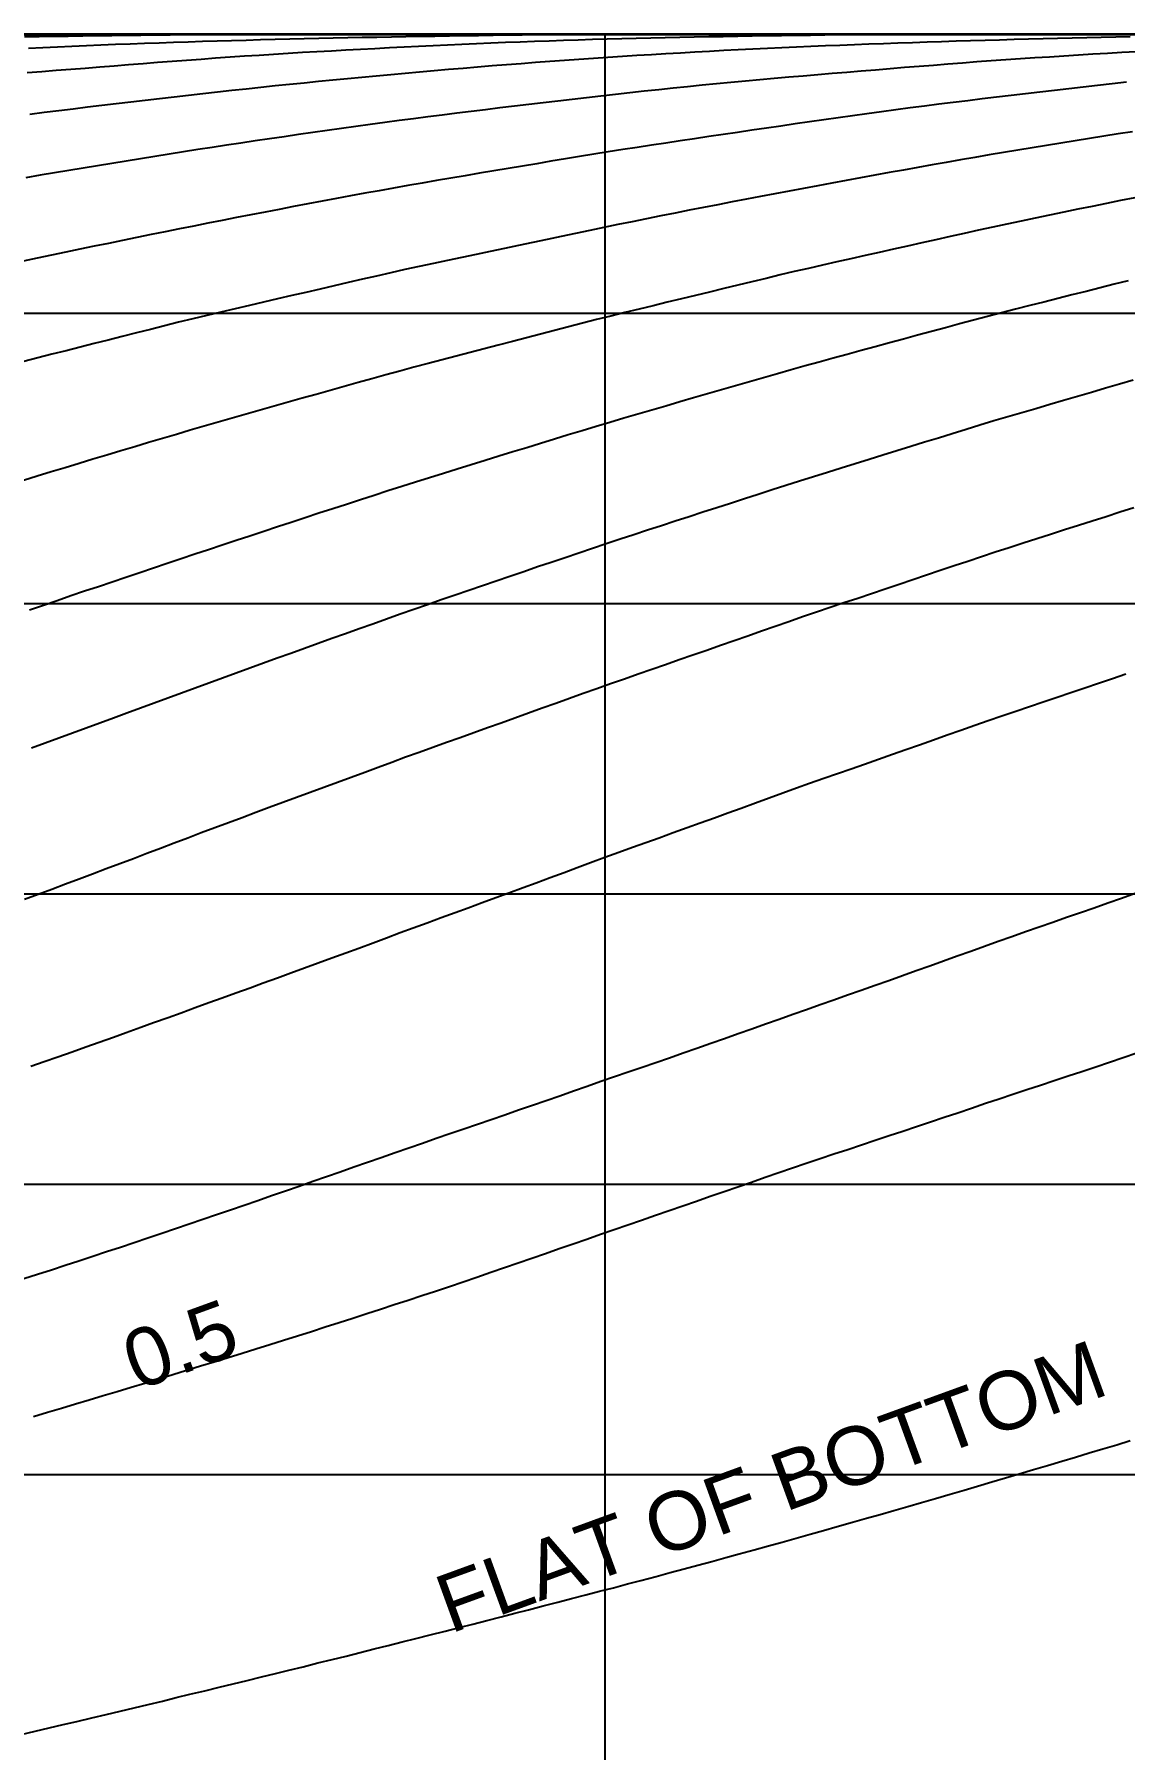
# Model space of a CAD drawing. Header units: millimetres. Extents: x 219888 to 472088, y 91183 to 209983.
# Drawn here: x 273680 to 281188, y 129524 to 141340 of the extents above; entities that cross this region are included whole.
import ezdxf

# ---------------------------------------------------------------- set-up
doc = ezdxf.new("R2010")
doc.units = ezdxf.units.MM
doc.layers.add('Waterlines', color=7, linetype='Continuous')
doc.layers.add('网格线和标注', color=7, linetype='Continuous')
doc.styles.get("Standard").update_dxf_attribs({"font": 'arial.ttf', "height": 600})

msp = doc.modelspace()

# ---------------------------------------------------------------- linework, layer by layer
at = {"layer": 'Waterlines', "color": 135}
for points in [[(281286.664, 141339.696), (281187.784, 141339.696), (281089.074, 141339.696), (280987.544, 141339.696), (280886.704, 141339.696), (280786.874, 141339.696), (280688.404, 141339.696), (280587.254, 141339.696), (280485.984, 141339.696), (280387.554, 141339.696), (280287.944, 141339.696), (280186.754, 141339.696), (280088.324, 141339.696), (279988.224, 141339.696), (279887.324, 141339.696), (279787.154, 141339.696), (279687.444, 141339.696), (279588.114, 141339.696), (279486.774, 141339.696), (279386.694, 141339.696), (279288.244, 141339.696), (279187.584, 141339.696), (279086.604, 141339.696), (278985.824, 141339.696), (278888.044, 141339.696), (278787.094, 141339.696), (278686.714, 141339.696), (278588.044, 141339.696), (278487.714, 141339.696), (278386.614, 141339.696), (278286.934, 141339.696), (278187.614, 141339.696), (278087.484, 141339.696), (277986.204, 141339.696), (277886.634, 141339.696), (277787.824, 141339.696), (277686.894, 141339.696), (277585.654, 141339.696), (277487.074, 141339.696), (277387.834, 141339.696), (277286.454, 141339.696), (277184.654, 141339.696), (277087.204, 141339.696), (276987.344, 141339.696), (276886.254, 141339.696), (276787.584, 141339.696), (276687.294, 141339.696), (276586.794, 141339.696), (276486.254, 141339.696), (276386.184, 141339.696), (276287.344, 141339.696), (276186.064, 141339.696), (276086.984, 141339.696), (275988.474, 141339.696), (275887.094, 141339.696), (275785.734, 141339.696), (275686.404, 141339.696), (275587.604, 141339.696), (275486.564, 141339.696), (275385.294, 141339.696), (275286.704, 141339.696), (275187.454, 141339.696), (275085.964, 141339.696), (274985.934, 141339.696), (274886.054, 141339.696), (274786.764, 141339.696), (274685.914, 141339.696), (274585.264, 141339.696), (274486.634, 141339.696), (274386.264, 141339.696), (274285.494, 141339.696), (274187.844, 141339.696), (274086.904, 141339.696), (273985.694, 141339.696), (273885.254, 141339.696), (273786.814, 141339.696), (273686.554, 141339.696), (273585.014, 141339.696)], [(281218.554, 141339.696), (281117.934, 141339.696), (281017.994, 141339.696), (280918.464, 141339.696), (280818.084, 141339.696), (280717.444, 141339.696), (280617.714, 141339.696), (280517.644, 141339.696), (280418.274, 141339.696), (280318.164, 141339.696), (280216.434, 141339.696), (280117.304, 141339.696), (280016.984, 141339.696), (279917.744, 141339.696), (279817.204, 141339.696), (279716.804, 141339.696), (279616.714, 141339.696), (279517.434, 141339.696), (279417.224, 141339.696), (279316.984, 141339.696), (279216.494, 141339.696), (279117.114, 141339.696), (279016.894, 141339.696), (278917.114, 141339.696), (278816.514, 141339.696), (278715.994, 141339.696), (278616.784, 141339.696), (278516.864, 141339.696), (278416.204, 141339.696), (278316.564, 141339.696), (278216.144, 141339.696), (278116.504, 141339.696), (278016.054, 141339.696), (277915.714, 141339.696), (277816.664, 141339.696), (277716.364, 141339.696), (277616.224, 141339.696), (277515.164, 141339.696), (277415.514, 141339.696), (277316.344, 141339.696), (277215.844, 141339.696), (277115.584, 141339.696), (277014.474, 141339.696), (276915.514, 141339.696), (276815.964, 141339.696), (276715.304, 141339.696), (276615.254, 141339.696), (276514.734, 141339.696), (276415.684, 141339.696), (276315.314, 141339.696), (276214.724, 141339.696), (276115.764, 141339.696), (276015.114, 141339.696), (275914.834, 141339.696), (275814.514, 141339.696), (275714.374, 141339.696), (275615.164, 141339.696), (275514.854, 141339.696), (275414.054, 141339.696), (275314.354, 141339.696), (275214.434, 141339.696), (275114.654, 141339.696), (275014.094, 141339.696), (274913.854, 141339.696), (274813.374, 141339.696), (274714.204, 141339.696), (274614.404, 141339.696), (274513.774, 141339.696), (274413.324, 141339.696), (274313.794, 141339.696), (274214.294, 141339.696), (274114.204, 141339.696), (274013.334, 141339.696), (273913.084, 141339.696), (273814.154, 141339.696), (273713.394, 141339.696), (273613.144, 141339.696)], [(281218.694, 141339.696), (281118.604, 141339.696), (281018.554, 141339.696), (280918.374, 141339.696), (280818.094, 141339.696), (280718.244, 141339.696), (280618.364, 141339.696), (280517.774, 141339.696), (280417.694, 141339.696), (280317.624, 141339.696), (280217.684, 141339.696), (280117.354, 141339.696), (280017.314, 141339.696), (279917.454, 141339.696), (279817.324, 141339.696), (279717.324, 141339.696), (279617.414, 141339.696), (279517.294, 141339.696), (279417.184, 141339.696), (279317.044, 141339.696), (279216.864, 141339.696), (279117.394, 141339.696), (279016.944, 141339.696), (278917.034, 141339.696), (278816.814, 141339.696), (278717.284, 141339.696), (278616.914, 141339.696), (278516.704, 141339.696), (278416.804, 141339.696), (278316.794, 141339.696), (278217.064, 141339.696), (278116.434, 141339.696), (278016.214, 141339.696), (277916.144, 141339.696), (277816.424, 141339.696), (277716.534, 141339.696), (277616.264, 141339.696), (277516.144, 141339.696), (277415.734, 141339.696), (277315.894, 141339.696), (277216.024, 141339.696), (277115.924, 141339.696), (277015.804, 141339.696), (276915.884, 141339.696), (276815.804, 141339.696), (276715.784, 141339.696), (276615.624, 141339.696), (276515.824, 141339.696), (276415.424, 141339.696), (276315.374, 141339.696), (276215.184, 141339.696), (276115.084, 141339.696), (276014.684, 141339.696), (275914.824, 141339.696), (275815.494, 141339.696), (275714.994, 141339.696), (275614.964, 141339.696), (275514.814, 141339.696), (275414.804, 141339.696), (275314.574, 141339.696), (275262.074, 141339.696), (275214.744, 141339.356), (275114.624, 141338.646), (275014.294, 141337.916), (274914.394, 141337.166), (274814.384, 141336.376), (274714.194, 141335.536), (274614.784, 141334.656), (274514.164, 141333.686), (274414.064, 141332.626), (274314.074, 141331.446), (274213.654, 141330.126), (274113.704, 141328.706), (274013.544, 141327.186), (273913.464, 141325.626), (273813.624, 141324.086), (273713.354, 141322.656), (273613.494, 141321.316)], [(281224.644, 141339.696), (281124.464, 141339.696), (281024.474, 141339.696), (280924.604, 141339.696), (280824.534, 141339.696), (280724.394, 141339.696), (280624.244, 141339.696), (280524.584, 141339.696), (280424.444, 141339.696), (280324.534, 141339.696), (280224.554, 141339.696), (280124.094, 141339.696), (280024.364, 141339.696), (279924.114, 141339.696), (279824.164, 141339.696), (279724.194, 141339.696), (279619.524, 141339.696), (279524.574, 141338.566), (279424.564, 141337.386), (279324.284, 141336.176), (279224.314, 141334.966), (279124.354, 141333.736), (279024.614, 141332.486), (278924.444, 141331.186), (278824.484, 141329.826), (278724.284, 141328.376), (278624.334, 141326.776), (278524.084, 141324.996), (278424.314, 141323.166), (278324.294, 141321.436), (278224.454, 141319.766), (278124.484, 141318.006), (278024.464, 141316.086), (277924.434, 141313.966), (277824.504, 141311.626), (277724.804, 141309.046), (277624.574, 141306.196), (277524.774, 141303.146), (277424.944, 141299.926), (277324.914, 141296.566), (277224.884, 141293.086), (277124.964, 141289.516), (277024.874, 141285.856), (276924.704, 141282.136), (276824.554, 141278.396), (276724.654, 141274.396), (276625.014, 141269.886), (276525.084, 141265.186), (276425.634, 141260.406), (276325.644, 141255.516), (276225.784, 141250.566), (276125.604, 141245.526), (276025.954, 141240.436), (275926.304, 141235.266), (275826.244, 141229.966), (275726.274, 141224.546), (275626.594, 141218.986), (275526.914, 141213.256), (275427.034, 141207.296), (275327.124, 141201.126), (275227.344, 141194.726), (275127.554, 141188.116), (275027.684, 141181.276), (274928.154, 141174.256), (274828.444, 141167.036), (274728.304, 141159.616), (274628.914, 141152.116), (274529.274, 141144.486), (274429.244, 141136.736), (274329.554, 141128.946), (274229.834, 141121.086), (274130.424, 141113.206), (274030.444, 141105.236), (273930.994, 141097.286), (273831.204, 141089.306), (273731.344, 141081.396), (273631.164, 141073.436)], [(281238.864, 141339.696), (281139.044, 141339.696), (281041.064, 141339.696), (280939.644, 141339.696), (280838.654, 141339.696), (280738.984, 141339.696), (280639.764, 141339.696), (280539.464, 141339.696), (280438.624, 141339.696), (280339.374, 141339.696), (280239.374, 141339.696), (280139.014, 141339.696), (280038.394, 141339.696), (279938.064, 141339.696), (279839.154, 141339.696), (279738.794, 141339.696), (279638.354, 141339.696), (279539.804, 141339.696), (279439.244, 141339.696), (279338.594, 141339.696), (279237.954, 141339.696), (279138.884, 141339.696), (279039.004, 141339.696), (278937.464, 141339.696), (278838.114, 141339.696), (278739.294, 141339.696), (278637.784, 141339.696), (278538.154, 141339.696), (278438.784, 141339.696), (278337.944, 141339.696), (278238.174, 141339.696), (278139.024, 141339.696), (278038.254, 141339.696), (277937.614, 141339.696), (277836.944, 141339.696), (277738.234, 141339.696), (277638.114, 141339.696), (277538.624, 141339.696), (277438.264, 141339.696), (277338.274, 141339.696), (277238.314, 141339.696), (277137.524, 141339.696), (277038.644, 141339.696), (276937.334, 141339.696), (276836.284, 141339.696), (276736.554, 141339.696), (276637.024, 141339.696), (276537.274, 141339.696), (276437.084, 141339.696), (276336.934, 141339.696), (276236.664, 141339.696), (276135.844, 141339.696), (276037.854, 141339.696), (275937.534, 141339.696), (275836.834, 141339.696), (275736.834, 141339.696), (275637.524, 141339.696), (275537.154, 141339.696), (275436.164, 141339.696), (275336.474, 141339.696), (275237.204, 141339.696), (275136.474, 141339.696), (275035.944, 141339.696), (274937.184, 141339.696), (274836.804, 141339.696), (274736.384, 141339.696), (274637.244, 141339.696), (274536.854, 141339.696), (274436.224, 141339.696), (274336.894, 141339.696), (274237.034, 141339.696), (274136.654, 141339.696), (274035.704, 141339.696), (273936.454, 141339.696), (273837.684, 141339.696), (273736.464, 141339.696), (273635.614, 141339.696)], [(281239.554, 141339.696), (281139.544, 141339.696), (281039.684, 141339.696), (280939.544, 141339.696), (280839.644, 141339.696), (280739.484, 141339.696), (280639.384, 141339.696), (280539.384, 141339.696), (280439.414, 141339.696), (280339.374, 141339.696), (280239.224, 141339.696), (280139.414, 141339.696), (280039.434, 141339.696), (279939.434, 141339.696), (279839.364, 141339.696), (279739.294, 141339.696), (279639.274, 141339.696), (279539.144, 141339.696), (279439.234, 141339.696), (279339.054, 141339.696), (279239.234, 141339.696), (279139.064, 141339.696), (279039.364, 141339.696), (278939.144, 141339.696), (278839.324, 141339.696), (278739.184, 141339.696), (278639.084, 141339.696), (278539.064, 141339.696), (278438.924, 141339.696), (278338.984, 141339.696), (278239.164, 141339.696), (278139.124, 141339.696), (278038.824, 141339.696), (277938.744, 141339.696), (277838.904, 141339.696), (277738.624, 141339.696), (277638.544, 141339.696), (277538.404, 141339.696), (277438.324, 141339.696), (277383.254, 141339.696), (277338.754, 141339.006), (277238.974, 141337.466), (277138.754, 141335.926), (277038.794, 141334.386), (276938.574, 141332.846), (276838.614, 141331.306), (276738.504, 141329.776), (276638.514, 141328.246), (276538.524, 141326.726), (276438.314, 141325.216), (276338.504, 141323.706), (276238.374, 141322.166), (276138.574, 141320.526), (276038.144, 141318.736), (275938.514, 141316.826), (275838.444, 141314.776), (275738.464, 141312.626), (275638.614, 141310.396), (275538.704, 141308.066), (275438.464, 141305.646), (275338.454, 141303.156), (275238.704, 141300.586), (275138.694, 141297.926), (275038.784, 141295.176), (274938.854, 141292.326), (274838.704, 141289.366), (274738.844, 141286.296), (274638.804, 141283.096), (274538.844, 141279.766), (274438.834, 141276.276), (274339.174, 141272.646), (274238.874, 141268.846), (274138.934, 141264.896), (274039.084, 141260.796), (273939.224, 141256.536), (273839.174, 141252.106), (273739.264, 141247.526), (273639.284, 141242.796)], [(281252.954, 141339.696), (281153.334, 141339.696), (281053.404, 141339.696), (280953.114, 141339.696), (280852.554, 141339.696), (280752.734, 141339.696), (280652.904, 141339.696), (280552.994, 141339.696), (280452.474, 141339.696), (280352.214, 141339.696), (280252.104, 141339.696), (280152.094, 141339.696), (280052.584, 141339.696), (279952.114, 141339.696), (279851.774, 141339.696), (279752.084, 141339.696), (279652.224, 141339.696), (279551.884, 141339.696), (279451.824, 141339.696), (279351.424, 141339.696), (279251.574, 141339.696), (279151.364, 141339.696), (279051.654, 141339.696), (278951.404, 141339.696), (278850.874, 141339.696), (278750.894, 141339.696), (278650.774, 141339.696), (278551.474, 141339.696), (278450.764, 141339.696), (278350.634, 141339.696), (278250.224, 141339.696), (278150.474, 141339.696), (278050.944, 141339.696), (277950.484, 141339.696), (277850.364, 141339.696), (277750.114, 141339.696), (277649.854, 141339.696), (277550.154, 141339.696), (277450.164, 141339.696), (277349.034, 141339.696), (277250.144, 141339.696), (277150.004, 141339.696), (277049.534, 141339.696), (276949.044, 141339.696), (276849.544, 141339.696), (276749.594, 141339.696), (276648.934, 141339.696), (276549.394, 141339.696), (276448.994, 141339.696), (276348.234, 141339.696), (276248.834, 141339.696), (276148.744, 141339.696), (276048.164, 141339.696), (275948.504, 141339.696), (275848.104, 141339.696), (275748.044, 141339.696), (275648.134, 141339.696), (275548.144, 141339.696), (275447.864, 141339.696), (275347.944, 141339.696), (275247.494, 141339.696), (275147.914, 141339.696), (275048.044, 141339.696), (274947.534, 141339.696), (274847.784, 141339.696), (274747.304, 141339.696), (274647.324, 141339.696), (274547.184, 141339.696), (274447.754, 141339.696), (274347.624, 141339.696), (274246.974, 141339.696), (274146.764, 141339.696), (274047.004, 141339.696), (273947.104, 141339.696), (273847.094, 141339.696), (273746.754, 141339.696), (273646.364, 141339.696)], [(281226.634, 141322.896), (281126.504, 141320.546), (281026.804, 141318.176), (280926.954, 141315.756), (280826.894, 141313.296), (280726.624, 141310.776), (280627.144, 141308.226), (280526.894, 141305.596), (280426.994, 141302.906), (280326.974, 141300.146), (280226.774, 141297.306), (280127.234, 141294.396), (280027.014, 141291.376), (279927.134, 141288.276), (279827.164, 141285.076), (279727.004, 141281.756), (279627.344, 141278.346), (279527.144, 141274.796), (279427.584, 141271.156), (279327.394, 141267.356), (279227.384, 141263.446), (279127.444, 141259.396), (279027.374, 141255.216), (278928.094, 141250.916), (278827.894, 141246.436), (278727.854, 141241.826), (278628.034, 141237.066), (278527.784, 141232.136), (278428.644, 141227.106), (278328.494, 141221.856), (278228.514, 141216.446), (278128.734, 141210.886), (278028.684, 141205.126), (277929.334, 141199.226), (277829.394, 141193.106), (277729.194, 141186.776), (277629.654, 141180.306), (277529.604, 141173.596), (277430.324, 141166.756), (277330.494, 141159.676), (277230.634, 141152.406), (277130.834, 141144.946), (277031.454, 141137.346), (276931.734, 141129.546), (276832.044, 141121.576), (276731.954, 141113.406), (276632.364, 141105.126), (276533.084, 141096.716), (276433.254, 141088.106), (276333.574, 141079.366), (276234.094, 141070.496), (276134.414, 141061.466), (276034.534, 141052.266), (275935.264, 141042.976), (275836.014, 141033.536), (275736.384, 141023.906), (275636.394, 141014.076), (275537.294, 141004.176), (275437.604, 140994.056), (275338.264, 140983.806), (275238.924, 140973.406), (275139.404, 140962.826), (275039.984, 140952.096), (274940.434, 140941.196), (274841.374, 140930.216), (274741.884, 140919.036), (274642.194, 140907.706), (274542.914, 140896.286), (274443.844, 140884.776), (274344.304, 140873.086), (274244.764, 140861.276), (274146.124, 140849.436), (274046.714, 140837.386), (273947.084, 140825.166), (273847.974, 140812.866), (273748.764, 140800.386), (273649.574, 140787.726)], [(281272.344, 141339.696), (281172.044, 141339.696), (281071.874, 141339.696), (280971.634, 141339.696), (280871.864, 141339.696), (280771.594, 141339.696), (280671.964, 141339.696), (280571.574, 141339.696), (280471.264, 141339.696), (280371.504, 141339.696), (280270.864, 141339.696), (280170.664, 141339.696), (280070.954, 141339.696), (279970.994, 141339.696), (279871.084, 141339.696), (279770.874, 141339.696), (279671.054, 141339.696), (279570.554, 141339.696), (279471.014, 141339.696), (279370.814, 141339.696), (279270.664, 141339.696), (279170.404, 141339.696), (279070.404, 141339.696), (278970.534, 141339.696), (278870.364, 141339.696), (278770.404, 141339.696), (278670.314, 141339.696), (278570.064, 141339.696), (278469.884, 141339.696), (278370.084, 141339.696), (278270.014, 141339.696), (278170.144, 141339.696), (278069.654, 141339.696), (277970.004, 141339.696), (277869.614, 141339.696), (277769.584, 141339.696), (277669.394, 141339.696), (277569.284, 141339.696), (277469.564, 141339.696), (277368.944, 141339.696), (277269.364, 141339.696), (277168.984, 141339.696), (277068.874, 141339.696), (276969.134, 141339.696), (276868.464, 141339.696), (276768.764, 141339.696), (276668.724, 141339.696), (276568.984, 141339.696), (276468.514, 141339.696), (276368.544, 141339.696), (276268.314, 141339.696), (276168.464, 141339.696), (276068.484, 141339.696), (275968.344, 141339.696), (275868.084, 141339.696), (275768.214, 141339.696), (275668.204, 141339.696), (275568.034, 141339.696), (275468.144, 141339.696), (275367.894, 141339.696), (275267.844, 141339.696), (275167.344, 141339.696), (275067.824, 141339.696), (274967.434, 141339.696), (274867.684, 141339.696), (274767.504, 141339.696), (274667.114, 141339.696), (274567.174, 141339.696), (274467.224, 141339.696), (274367.044, 141339.696), (274266.894, 141339.696), (274166.704, 141339.696), (274066.604, 141339.696), (273966.504, 141339.696), (273866.454, 141339.696), (273766.404, 141339.696), (273666.254, 141339.696)], [(281269.804, 141339.696), (281169.844, 141339.696), (281069.794, 141339.696), (280969.604, 141339.696), (280869.664, 141339.696), (280769.594, 141339.696), (280669.554, 141339.696), (280569.104, 141339.696), (280469.214, 141339.696), (280369.714, 141339.696), (280269.384, 141339.696), (280169.414, 141339.696), (280069.384, 141339.696), (279969.294, 141339.696), (279869.324, 141339.696), (279769.304, 141339.696), (279669.324, 141339.696), (279569.304, 141339.696), (279469.084, 141339.696), (279369.234, 141339.696), (279269.044, 141339.696), (279168.984, 141339.696), (279068.594, 141339.696), (278968.704, 141339.696), (278869.164, 141339.696), (278768.764, 141339.696), (278668.914, 141339.696), (278568.614, 141339.696), (278468.594, 141339.696), (278368.554, 141339.696), (278268.604, 141339.696), (278168.704, 141339.696), (278068.594, 141339.696), (277968.444, 141339.696), (277868.334, 141339.696), (277768.454, 141339.696), (277668.234, 141339.696), (277568.174, 141339.696), (277468.464, 141339.696), (277368.574, 141339.696), (277268.094, 141339.696), (277168.144, 141339.696), (277068.014, 141339.696), (276968.124, 141339.696), (276868.114, 141339.696), (276767.814, 141339.696), (276668.124, 141339.696), (276568.074, 141339.696), (276467.854, 141339.696), (276367.954, 141339.696), (276267.634, 141339.696), (276167.874, 141339.696), (276067.454, 141339.696), (275967.704, 141339.696), (275867.284, 141339.696), (275767.634, 141339.696), (275667.444, 141339.696), (275567.494, 141339.696), (275467.694, 141339.696), (275367.574, 141339.696), (275267.444, 141339.696), (275167.104, 141339.696), (275067.034, 141339.696), (274967.374, 141339.696), (274867.324, 141339.696), (274767.204, 141339.696), (274667.254, 141339.696), (274567.054, 141339.696), (274467.554, 141339.696), (274367.084, 141339.696), (274266.914, 141339.696), (274167.164, 141339.696), (274067.044, 141339.696), (273966.944, 141339.696), (273866.724, 141339.696), (273766.864, 141339.696), (273666.414, 141339.696)], [(281276.644, 141339.696), (281176.164, 141339.696), (281076.174, 141339.696), (280976.664, 141339.696), (280876.534, 141339.696), (280776.164, 141339.696), (280675.494, 141339.696), (280576.404, 141339.696), (280476.234, 141339.696), (280376.094, 141339.696), (280276.564, 141339.696), (280176.514, 141339.696), (280076.244, 141339.696), (279975.434, 141339.696), (279876.124, 141339.696), (279776.444, 141339.696), (279676.014, 141339.696), (279576.074, 141339.696), (279475.964, 141339.696), (279376.594, 141339.696), (279275.914, 141339.696), (279176.284, 141339.696), (279076.814, 141339.696), (278976.154, 141339.696), (278876.124, 141339.696), (278776.324, 141339.696), (278676.414, 141339.696), (278575.994, 141339.696), (278475.984, 141339.696), (278376.264, 141339.696), (278276.214, 141339.696), (278175.464, 141339.696), (278075.834, 141339.696), (277976.274, 141339.696), (277875.894, 141339.696), (277775.714, 141339.696), (277676.204, 141339.696), (277575.704, 141339.696), (277476.284, 141339.696), (277376.374, 141339.696), (277276.274, 141339.696), (277176.104, 141339.696), (277076.454, 141339.696), (276976.194, 141339.696), (276875.434, 141339.696), (276775.734, 141339.696), (276675.854, 141339.696), (276575.854, 141339.696), (276475.854, 141339.696), (276375.904, 141339.696), (276276.104, 141339.696), (276175.624, 141339.696), (276076.164, 141339.696), (275976.024, 141339.696), (275876.814, 141339.696), (275776.134, 141339.696), (275676.344, 141339.696), (275575.934, 141339.696), (275476.414, 141339.696), (275376.354, 141339.696), (275275.844, 141339.696), (275176.424, 141339.696), (275076.324, 141339.696), (274976.194, 141339.696), (274876.254, 141339.696), (274776.014, 141339.696), (274676.604, 141339.696), (274576.144, 141339.696), (274475.444, 141339.696), (274376.364, 141339.696), (274276.234, 141339.696), (274175.444, 141339.696), (274076.224, 141339.696), (273976.154, 141339.696), (273876.024, 141339.696), (273775.554, 141339.696), (273675.944, 141339.696)], [(281269.014, 141219.746), (281169.184, 141213.876), (281069.464, 141207.916), (280969.644, 141201.856), (280869.904, 141195.726), (280769.964, 141189.506), (280670.094, 141183.216), (280570.244, 141176.856), (280470.534, 141170.436), (280370.464, 141163.926), (280270.014, 141157.276), (280171.394, 141149.586), (280071.484, 141141.716), (279971.634, 141133.826), (279872.324, 141125.926), (279772.404, 141117.946), (279672.954, 141109.966), (279573.224, 141101.916), (279473.334, 141093.816), (279373.694, 141085.676), (279274.094, 141077.476), (279174.404, 141069.206), (279074.704, 141060.856), (278975.544, 141052.456), (278875.514, 141043.866), (278775.804, 141035.156), (278676.204, 141026.286), (278576.494, 141017.216), (278477.034, 141007.966), (278377.404, 140998.466), (278277.784, 140988.706), (278178.434, 140978.716), (278078.804, 140968.436), (277979.534, 140957.936), (277880.294, 140947.206), (277780.544, 140936.216), (277681.494, 140925.116), (277581.904, 140913.826), (277482.734, 140902.476), (277383.124, 140890.966), (277284.114, 140879.446), (277184.744, 140867.786), (277085.124, 140856.016), (276985.954, 140844.216), (276886.534, 140832.296), (276787.324, 140820.316), (276688.474, 140808.276), (276588.744, 140796.006), (276489.574, 140783.686), (276390.264, 140771.176), (276291.064, 140758.476), (276191.994, 140745.476), (276092.854, 140732.106), (275993.414, 140718.296), (275894.714, 140704.346), (275795.314, 140690.266), (275696.794, 140676.426), (275597.684, 140662.516), (275498.634, 140648.526), (275399.664, 140634.406), (275300.654, 140620.106), (275201.864, 140605.626), (275102.964, 140590.916), (275004.014, 140575.966), (274904.974, 140560.786), (274806.354, 140545.456), (274707.794, 140529.956), (274608.974, 140514.276), (274510.244, 140498.476), (274411.284, 140482.526), (274312.494, 140466.506), (274213.924, 140450.416), (274115.124, 140434.206), (274016.644, 140417.956), (273917.934, 140401.586), (273819.244, 140385.126), (273720.624, 140368.576), (273622.004, 140351.896)], [(281200.354, 141009.006), (281101.194, 140997.786), (281001.734, 140986.506), (280902.734, 140975.236), (280803.204, 140963.876), (280704.134, 140952.526), (280604.654, 140941.066), (280505.194, 140929.556), (280405.914, 140917.986), (280306.354, 140906.296), (280207.144, 140894.516), (280107.574, 140882.556), (280008.304, 140870.446), (279909.354, 140858.166), (279809.854, 140845.576), (279710.674, 140832.776), (279611.584, 140819.726), (279512.674, 140806.446), (279413.584, 140792.896), (279314.374, 140779.116), (279215.374, 140765.166), (279116.414, 140751.056), (279017.524, 140736.816), (278918.424, 140722.426), (278819.484, 140707.966), (278720.844, 140693.476), (278621.874, 140678.866), (278522.664, 140664.176), (278424.044, 140649.526), (278325.084, 140634.776), (278226.314, 140620.016), (278127.064, 140605.156), (278028.534, 140590.376), (277929.464, 140575.476), (277830.344, 140560.546), (277731.544, 140545.626), (277631.974, 140530.556), (277533.554, 140514.396), (277435.264, 140498.026), (277336.824, 140481.596), (277237.904, 140465.066), (277139.464, 140448.566), (277040.944, 140432.026), (276942.434, 140415.446), (276843.774, 140398.796), (276745.184, 140382.106), (276646.494, 140365.336), (276547.934, 140348.526), (276449.414, 140331.636), (276350.944, 140314.646), (276252.414, 140297.496), (276153.884, 140280.156), (276055.004, 140262.546), (275956.694, 140244.786), (275858.274, 140226.736), (275759.834, 140208.396), (275661.544, 140189.846), (275563.114, 140171.126), (275465.034, 140152.516), (275367.034, 140133.996), (275268.634, 140115.336), (275170.474, 140096.546), (275071.944, 140077.466), (274974.334, 140058.316), (274875.874, 140038.786), (274778.184, 140019.216), (274680.084, 139999.446), (274582.134, 139979.606), (274484.224, 139959.696), (274386.224, 139939.706), (274287.964, 139919.606), (274190.044, 139899.526), (274092.154, 139879.416), (273993.924, 139859.206), (273896.194, 139839.076), (273797.994, 139818.816), (273700.114, 139798.166), (273602.534, 139777.016)], [(281242.744, 140668.676), (281143.904, 140653.016), (281045.274, 140637.316), (280946.384, 140621.526), (280847.864, 140605.736), (280749.024, 140589.856), (280650.274, 140573.946), (280551.524, 140557.986), (280452.534, 140541.936), (280353.684, 140525.856), (280254.824, 140509.076), (280156.824, 140491.896), (280058.394, 140474.556), (279959.894, 140457.146), (279861.614, 140439.706), (279763.244, 140422.166), (279664.644, 140404.516), (279566.174, 140386.816), (279467.874, 140369.056), (279369.594, 140351.216), (279271.234, 140333.256), (279172.644, 140315.146), (279074.434, 140296.986), (278975.894, 140278.636), (278877.614, 140260.186), (278779.264, 140241.566), (278681.304, 140222.876), (278583.184, 140204.026), (278485.064, 140185.056), (278386.534, 140165.876), (278288.584, 140146.696), (278190.254, 140127.326), (278092.114, 140107.886), (277994.384, 140088.426), (277895.954, 140068.726), (277797.754, 140048.996), (277699.164, 140029.216), (277601.694, 140009.316), (277504.274, 139988.826), (277406.264, 139968.126), (277308.494, 139947.436), (277210.534, 139926.686), (277113.244, 139906.066), (277015.004, 139885.236), (276917.264, 139864.496), (276819.474, 139843.746), (276721.594, 139822.956), (276623.514, 139802.126), (276525.794, 139781.366), (276427.734, 139760.516), (276329.944, 139739.726), (276231.874, 139718.836), (276134.334, 139697.356), (276037.134, 139674.896), (275939.704, 139652.326), (275842.194, 139629.726), (275745.194, 139607.236), (275647.854, 139584.666), (275550.294, 139562.056), (275452.714, 139539.436), (275355.174, 139516.826), (275257.834, 139494.276), (275160.734, 139471.786), (275063.014, 139449.156), (274965.424, 139426.596), (274867.324, 139403.936), (274770.674, 139380.286), (274673.784, 139355.936), (274577.214, 139331.626), (274480.144, 139307.176), (274383.184, 139282.736), (274286.184, 139258.286), (274189.324, 139233.856), (274092.284, 139209.386), (273995.204, 139184.896), (273898.294, 139160.456), (273801.404, 139136.016), (273704.444, 139111.556), (273606.864, 139086.946)], [(281258.394, 140214.286), (281160.654, 140194.306), (281062.524, 140174.256), (280964.444, 140154.286), (280866.544, 140134.426), (280768.364, 140114.446), (280670.604, 140094.326), (280572.854, 140073.936), (280475.014, 140053.226), (280377.374, 140032.296), (280279.394, 140011.046), (280181.724, 139989.676), (280084.084, 139968.166), (279986.484, 139946.566), (279889.044, 139924.916), (279791.384, 139903.146), (279693.784, 139881.336), (279596.214, 139859.476), (279498.494, 139837.536), (279400.854, 139815.576), (279303.624, 139793.666), (279205.654, 139771.556), (279108.374, 139749.576), (279010.374, 139727.406), (278912.394, 139705.166), (278815.454, 139682.086), (278718.684, 139658.656), (278621.454, 139635.086), (278524.574, 139611.576), (278427.254, 139587.946), (278329.934, 139564.316), (278232.824, 139540.736), (278135.604, 139517.116), (278038.494, 139493.526), (277941.294, 139469.906), (277844.114, 139446.296), (277746.724, 139422.626), (277649.634, 139399.026), (277552.244, 139375.316), (277454.844, 139350.896), (277358.714, 139325.876), (277262.134, 139300.586), (277165.314, 139275.216), (277068.524, 139249.836), (276972.324, 139224.596), (276875.034, 139199.056), (276778.344, 139173.676), (276681.884, 139148.346), (276584.894, 139122.876), (276488.054, 139097.436), (276391.374, 139072.036), (276294.144, 139046.476), (276197.604, 139020.186), (276101.494, 138993.536), (276005.144, 138966.816), (275909.264, 138940.206), (275812.734, 138913.386), (275716.604, 138886.646), (275620.214, 138859.786), (275523.804, 138832.876), (275427.484, 138805.916), (275331.184, 138778.846), (275234.784, 138751.576), (275138.644, 138724.076), (275042.234, 138696.126), (274946.524, 138668.146), (274850.574, 138640.236), (274754.424, 138612.286), (274658.494, 138584.236), (274562.494, 138555.956), (274466.694, 138527.506), (274371.114, 138498.906), (274275.504, 138470.156), (274179.704, 138441.236), (274083.814, 138412.206), (273987.984, 138383.116), (273892.364, 138354.026), (273796.704, 138324.856), (273700.734, 138295.506), (273604.894, 138265.946)], [(281213.174, 139642.126), (281116.224, 139617.766), (281019.274, 139593.246), (280922.284, 139568.676), (280825.134, 139544.136), (280728.124, 139519.676), (280631.284, 139495.206), (280534.444, 139470.606), (280437.384, 139445.746), (280340.784, 139420.766), (280244.114, 139395.496), (280147.164, 139369.926), (280050.824, 139344.326), (279954.144, 139318.486), (279857.564, 139292.546), (279761.014, 139266.506), (279664.524, 139240.386), (279567.964, 139214.166), (279471.064, 139187.776), (279374.894, 139161.516), (279278.304, 139135.046), (279181.604, 139108.426), (279085.364, 139081.776), (278989.154, 139054.986), (278892.904, 139028.016), (278796.564, 139000.856), (278700.504, 138973.606), (278604.634, 138946.256), (278508.244, 138918.616), (278412.104, 138890.886), (278316.244, 138863.116), (278220.174, 138835.166), (278124.224, 138807.166), (278028.154, 138779.056), (277932.204, 138750.926), (277836.344, 138722.766), (277740.414, 138694.536), (277644.124, 138666.156), (277548.114, 138637.786), (277452.274, 138609.106), (277356.854, 138580.096), (277261.204, 138550.826), (277165.814, 138521.566), (277070.474, 138492.256), (276974.394, 138462.686), (276878.874, 138433.246), (276783.604, 138403.846), (276687.704, 138374.206), (276592.244, 138344.646), (276496.814, 138314.996), (276401.114, 138285.046), (276305.604, 138254.726), (276210.564, 138224.386), (276115.484, 138193.986), (276020.434, 138163.486), (275925.114, 138132.796), (275830.114, 138102.086), (275734.794, 138071.136), (275639.784, 138040.166), (275544.654, 138009.036), (275449.794, 137977.906), (275354.844, 137946.676), (275259.704, 137915.316), (275164.694, 137883.946), (275069.404, 137852.436), (274974.624, 137821.046), (274879.514, 137789.426), (274784.964, 137757.766), (274690.314, 137726.056), (274595.554, 137694.286), (274500.854, 137662.516), (274406.054, 137630.696), (274311.064, 137598.766), (274216.024, 137566.776), (274121.724, 137534.986), (274026.684, 137502.876), (273932.034, 137470.786), (273837.264, 137438.546), (273742.454, 137406.166), (273647.774, 137373.766)], [(281247.834, 138957.586), (281151.874, 138929.506), (281055.974, 138901.456), (280960.024, 138873.416), (280863.884, 138845.316), (280767.924, 138817.266), (280672.014, 138789.196), (280575.904, 138761.046), (280480.204, 138732.956), (280384.104, 138704.656), (280288.114, 138676.216), (280191.844, 138647.316), (280096.654, 138618.166), (280001.224, 138588.606), (279905.604, 138558.936), (279810.254, 138529.376), (279714.694, 138499.746), (279619.244, 138470.146), (279523.694, 138440.526), (279428.294, 138410.946), (279332.584, 138381.256), (279236.914, 138351.586), (279141.514, 138321.976), (279046.054, 138292.326), (278950.014, 138262.396), (278855.234, 138231.856), (278760.064, 138201.006), (278665.034, 138170.226), (278569.744, 138139.366), (278474.964, 138108.676), (278379.844, 138077.876), (278284.654, 138047.046), (278189.334, 138016.156), (278094.034, 137985.266), (277999.224, 137954.516), (277903.574, 137923.446), (277808.474, 137892.456), (277713.544, 137861.286), (277618.534, 137829.766), (277523.714, 137798.136), (277428.634, 137766.276), (277334.394, 137734.566), (277239.524, 137702.516), (277145.024, 137670.476), (277050.414, 137638.276), (276955.404, 137605.826), (276861.064, 137573.526), (276766.324, 137541.016), (276671.734, 137508.506), (276577.104, 137475.936), (276482.664, 137443.386), (276387.874, 137410.676), (276293.104, 137377.916), (276198.604, 137344.726), (276104.764, 137311.296), (276010.734, 137277.766), (275916.434, 137244.116), (275822.354, 137210.526), (275728.314, 137176.916), (275633.944, 137143.166), (275539.744, 137109.426), (275445.784, 137075.736), (275351.614, 137041.896), (275257.384, 137007.946), (275163.234, 136973.926), (275069.044, 136939.786), (274974.854, 136905.536), (274881.194, 136871.366), (274787.044, 136836.876), (274693.374, 136802.456), (274599.484, 136767.916), (274505.984, 136733.506), (274411.944, 136698.886), (274317.944, 136664.296), (274224.544, 136629.936), (274130.604, 136595.396), (274036.324, 136560.766), (273942.504, 136526.346), (273848.594, 136491.956), (273754.654, 136457.646), (273660.554, 136423.306)], [(281250.374, 138077.856), (281154.984, 138047.366), (281060.004, 138017.016), (280964.634, 137986.556), (280869.364, 137956.116), (280774.124, 137925.686), (280678.634, 137895.156), (280583.594, 137864.746), (280488.234, 137834.196), (280392.964, 137803.606), (280297.594, 137772.786), (280202.684, 137741.306), (280108.244, 137709.386), (280013.534, 137677.466), (279918.744, 137645.556), (279824.034, 137613.696), (279729.274, 137581.826), (279634.364, 137549.936), (279539.524, 137518.076), (279444.494, 137486.156), (279350.124, 137454.486), (279254.894, 137422.536), (279160.114, 137390.756), (279065.214, 137358.846), (278970.704, 137326.606), (278875.964, 137293.776), (278781.694, 137260.896), (278687.534, 137227.976), (278593.064, 137194.926), (278498.854, 137161.976), (278404.414, 137128.976), (278309.914, 137095.996), (278215.584, 137063.106), (278121.514, 137030.326), (278026.684, 136997.296), (277932.314, 136964.436), (277837.604, 136931.456), (277743.174, 136898.576), (277648.364, 136865.516), (277554.284, 136831.986), (277460.474, 136798.276), (277366.434, 136764.536), (277272.134, 136730.726), (277177.974, 136696.986), (277084.014, 136663.316), (276989.794, 136629.576), (276895.614, 136595.866), (276801.704, 136562.266), (276707.434, 136528.556), (276613.044, 136494.816), (276519.014, 136461.186), (276424.684, 136427.436), (276330.434, 136393.626), (276235.954, 136359.486), (276142.264, 136324.976), (276048.594, 136290.356), (275955.004, 136255.786), (275861.294, 136221.166), (275767.244, 136186.426), (275673.734, 136151.886), (275579.834, 136117.196), (275486.014, 136082.536), (275392.134, 136047.836), (275298.224, 136013.116), (275204.634, 135978.486), (275110.694, 135943.686), (275016.884, 135908.846), (274923.174, 135873.886), (274829.214, 135838.426), (274736.264, 135803.056), (274642.954, 135767.576), (274549.224, 135731.966), (274455.764, 135696.506), (274362.314, 135661.086), (274268.904, 135625.746), (274175.274, 135590.376), (274081.684, 135555.096), (273988.244, 135519.976), (273894.164, 135484.716), (273800.604, 135449.716), (273707.054, 135414.746), (273613.194, 135379.596)], [(281196.994, 136931.216), (281104.304, 136899.926), (281007.804, 136867.356), (280913.914, 136835.676), (280818.644, 136803.556), (280722.944, 136771.306), (280627.644, 136739.196), (280533.374, 136707.406), (280438.714, 136675.406), (280342.784, 136642.756), (280248.564, 136610.276), (280155.834, 136577.796), (280059.814, 136543.936), (279966.554, 136511.066), (279872.984, 136478.126), (279775.524, 136443.856), (279680.574, 136410.486), (279589.624, 136378.546), (279492.274, 136344.376), (279397.294, 136311.066), (279305.804, 136279.006), (279211.734, 136246.116), (279115.914, 136212.666), (279018.444, 136178.436), (278928.134, 136146.166), (278834.024, 136112.116), (278740.184, 136078.006), (278645.094, 136043.406), (278547.754, 136008.016), (278455.614, 135974.566), (278363.684, 135941.276), (278264.984, 135905.596), (278174.764, 135873.016), (278079.944, 135838.816), (277982.404, 135803.686), (277891.974, 135771.136), (277798.314, 135737.476), (277704.034, 135703.646), (277607.774, 135668.876), (277510.634, 135632.806), (277418.334, 135598.466), (277328.224, 135564.956), (277232.834, 135529.526), (277136.014, 135493.636), (277046.824, 135460.646), (276948.334, 135424.306), (276858.094, 135391.106), (276763.084, 135356.226), (276666.604, 135320.866), (276577.084, 135288.126), (276480.924, 135253.016), (276384.914, 135218.036), (276288.384, 135182.996), (276198.744, 135149.546), (276105.724, 135114.746), (276012.904, 135080.126), (275914.064, 135043.376), (275824.774, 135010.316), (275728.994, 134974.996), (275635.464, 134940.666), (275541.724, 134906.416), (275446.754, 134871.856), (275353.814, 134838.146), (275256.964, 134803.116), (275166.404, 134770.446), (275068.574, 134735.226), (274972.974, 134700.886), (274882.914, 134668.286), (274787.944, 134633.706), (274690.674, 134598.356), (274601.414, 134565.976), (274501.204, 134529.696), (274413.224, 134497.936), (274312.944, 134461.836), (274224.674, 134430.166), (274125.974, 134394.946), (274034.884, 134362.626), (273940.354, 134329.266), (273840.994, 134294.396), (273749.054, 134262.276), (273655.174, 134229.516)], [(281260.144, 135421.486), (281166.054, 135388.176), (281071.774, 135354.846), (280977.364, 135321.546), (280883.124, 135288.396), (280788.564, 135255.256), (280694.074, 135222.246), (280599.724, 135189.356), (280505.264, 135156.456), (280410.644, 135123.426), (280316.364, 135090.286), (280221.924, 135056.536), (280128.144, 135022.626), (280034.164, 134988.746), (279940.124, 134955.056), (279846.034, 134921.486), (279751.894, 134887.976), (279657.554, 134854.456), (279563.374, 134821.036), (279469.124, 134787.636), (279374.754, 134754.226), (279280.494, 134720.906), (279185.964, 134687.536), (279091.384, 134654.246), (278996.944, 134621.266), (278902.744, 134587.946), (278808.644, 134554.486), (278714.724, 134521.076), (278620.364, 134487.536), (278526.224, 134454.116), (278431.784, 134420.666), (278337.554, 134387.366), (278243.334, 134354.186), (278149.014, 134321.136), (278054.404, 134288.206), (277959.484, 134255.416), (277865.164, 134223.026), (277770.374, 134190.606), (277675.804, 134158.236), (277581.274, 134125.576), (277486.994, 134092.596), (277392.714, 134059.466), (277298.514, 134026.456), (277203.944, 133993.466), (277109.654, 133960.746), (277014.914, 133927.986), (276920.694, 133895.476), (276825.904, 133862.816), (276731.474, 133830.316), (276636.804, 133797.766), (276542.394, 133765.326), (276447.644, 133732.786), (276352.984, 133700.266), (276257.934, 133667.526), (276164.004, 133634.556), (276069.554, 133601.476), (275975.444, 133568.566), (275880.954, 133535.546), (275786.684, 133502.626), (275692.294, 133469.686), (275597.844, 133436.756), (275503.294, 133403.826), (275409.174, 133371.076), (275314.294, 133338.126), (275219.434, 133305.286), (275124.934, 133272.796), (275030.234, 133240.576), (274935.484, 133208.486), (274841.164, 133176.426), (274746.234, 133144.116), (274651.534, 133111.906), (274557.134, 133079.856), (274462.174, 133047.706), (274367.694, 133015.836), (274272.814, 132983.986), (274177.704, 132952.266), (274082.904, 132920.916), (273987.734, 132889.716), (273892.824, 132858.846), (273797.364, 132828.006), (273702.174, 132797.386), (273606.894, 132766.766)], [(281272.904, 134320.836), (281178.304, 134288.776), (281083.364, 134256.946), (280988.614, 134225.406), (280893.554, 134193.916), (280798.984, 134162.676), (280703.884, 134131.316), (280608.644, 134099.946), (280513.744, 134068.676), (280418.804, 134037.346), (280323.664, 134005.806), (280229.004, 133973.956), (280134.114, 133941.506), (280039.624, 133909.486), (279944.914, 133877.706), (279850.164, 133846.066), (279755.354, 133814.486), (279660.464, 133782.916), (279565.774, 133751.446), (279470.714, 133719.886), (279375.684, 133688.336), (279280.864, 133656.856), (279186.074, 133625.386), (279090.924, 133593.776), (278996.014, 133562.176), (278901.004, 133529.856), (278806.834, 133496.956), (278712.604, 133464.236), (278618.134, 133431.496), (278523.824, 133398.846), (278429.294, 133366.126), (278334.754, 133333.426), (278240.104, 133300.696), (278145.784, 133268.076), (278051.244, 133235.406), (277956.664, 133202.716), (277862.104, 133170.046), (277767.424, 133137.326), (277672.384, 133104.486), (277578.134, 133071.716), (277483.624, 133038.856), (277389.804, 133006.246), (277295.104, 132973.346), (277200.834, 132940.626), (277106.094, 132907.776), (277011.584, 132875.036), (276917.264, 132842.416), (276822.714, 132809.766), (276728.164, 132777.206), (276633.364, 132744.696), (276538.734, 132712.506), (276443.784, 132680.676), (276348.784, 132649.396), (276253.504, 132618.356), (276158.724, 132587.506), (276063.494, 132556.536), (275968.684, 132525.756), (275873.464, 132494.906), (275778.314, 132464.156), (275683.194, 132433.526), (275587.814, 132402.946), (275492.544, 132372.576), (275397.074, 132342.366), (275301.744, 132312.436), (275206.274, 132282.676), (275110.804, 132253.096), (275015.234, 132223.616), (274919.624, 132194.176), (274824.064, 132164.746), (274728.534, 132135.346), (274632.974, 132106.006), (274537.354, 132076.736), (274441.354, 132047.476), (274345.994, 132018.536), (274250.284, 131989.636), (274154.574, 131960.846), (274058.544, 131932.036), (273963.124, 131903.456), (273866.924, 131874.686), (273771.254, 131846.086), (273675.444, 131817.436)], [(273588.594, 129628.546), (273686.694, 129651.446), (273781.524, 129673.676), (273879.354, 129696.686), (273973.454, 129718.896), (274075.124, 129742.976), (274173.724, 129766.406), (274272.374, 129789.926), (274367.964, 129812.786), (274464.084, 129835.836), (274561.854, 129859.356), (274657.274, 129882.366), (274752.014, 129905.286), (274855.094, 129930.276), (274954.034, 129954.336), (275048.944, 129977.486), (275146.184, 130001.256), (275243.674, 130025.146), (275340.164, 130048.846), (275433.614, 130071.866), (275530.324, 130095.746), (275633.004, 130121.166), (275731.884, 130145.706), (275826.674, 130169.286), (275923.274, 130193.376), (276020.534, 130217.696), (276117.014, 130241.886), (276213.324, 130266.086), (276307.154, 130289.726), (276406.984, 130314.946), (276508.564, 130340.676), (276605.684, 130365.346), (276699.764, 130389.306), (276796.924, 130414.126), (276893.754, 130438.926), (276989.924, 130463.636), (277082.654, 130487.526), (277184.094, 130513.736), (277284.404, 130539.756), (277379.314, 130564.446), (277477.084, 130589.976), (277572.484, 130614.976), (277667.404, 130639.936), (277764.224, 130665.506), (277857.634, 130690.266), (277961.484, 130717.906), (278057.874, 130743.676), (278154.884, 130769.726), (278249.764, 130795.316), (278344.864, 130821.076), (278441.114, 130847.256), (278534.454, 130872.766), (278637.144, 130900.966), (278735.094, 130927.986), (278829.834, 130954.246), (278925.084, 130980.766), (279021.594, 131007.766), (279115.084, 131034.036), (279209.274, 131060.616), (279313.144, 131090.066), (279410.114, 131117.676), (279504.294, 131144.616), (279597.854, 131171.476), (279695.174, 131199.536), (279788.834, 131226.636), (279884.904, 131254.536), (279986.364, 131284.106), (280083.184, 131312.416), (280175.964, 131339.626), (280272.854, 131368.136), (280366.674, 131395.806), (280460.884, 131423.666), (280560.724, 131453.266), (280658.034, 131482.186), (280755.624, 131511.266), (280848.764, 131539.086), (280944.844, 131567.846), (281037.954, 131595.776), (281134.234, 131624.726), (281226.634, 131652.566)]]:
    msp.add_lwpolyline(points, dxfattribs=at)
at = {"layer": '网格线和标注', "color": 0}
for p, q in [((236017.754, 141339.386), (458092.724, 141339.386)), ((236017.754, 139419.386), (458092.724, 139419.386)), ((236017.754, 137419.386), (458092.724, 137419.386)), ((236017.754, 135419.386), (458092.724, 135419.386)), ((236017.754, 133419.386), (458092.724, 133419.386)), ((236017.754, 131419.386), (458092.724, 131419.386))]:
    msp.add_line(p, q, dxfattribs=at)
at = {"layer": '网格线和标注'}
msp.add_line((277609.444, 141339.386), (277609.444, 125419.386), dxfattribs=at)

# ---------------------------------------------------------------- texts
at = {"layer": '网格线和标注', "color": 0}
msp.add_text('0.5', height=400, rotation=20, dxfattribs=at).set_placement((274387.652, 131996.046))
at = {"layer": '网格线和标注', "color": 11}
msp.add_text('FLAT OF BOTTOM', height=400, rotation=20, dxfattribs=at).set_placement((276544.352, 130321.356))

doc.saveas('drawing.dxf')
